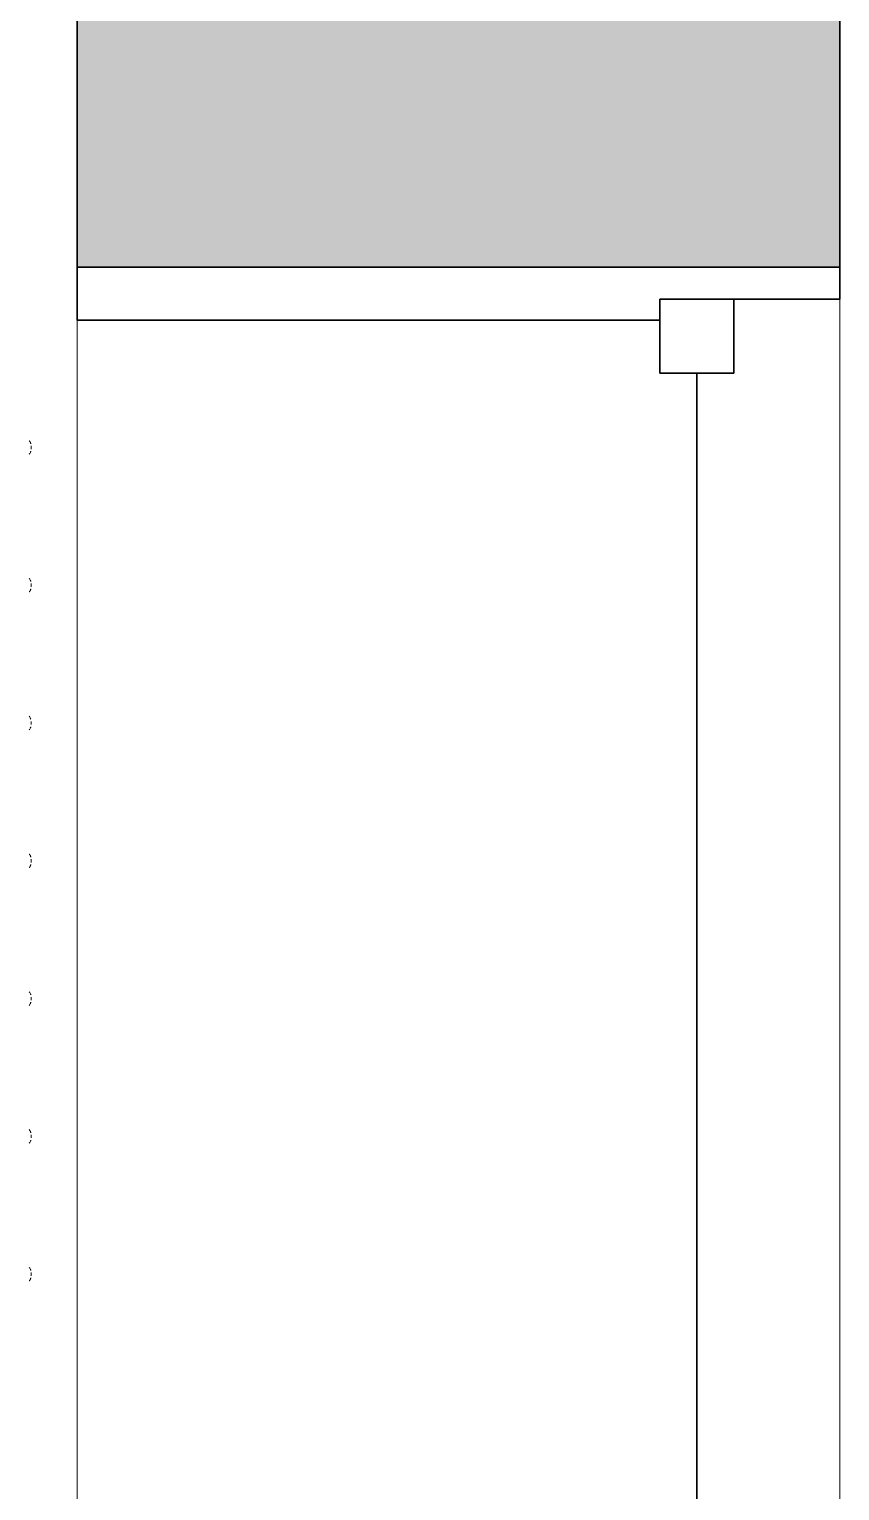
# Model space of a CAD drawing. Header units: inches. Extents: x -1176 to 1507, y -2587 to 978.
# Drawn here: x -773.18 to -754.04, y -415.04 to -380.57 of the extents above; entities that cross this region are included whole.
import ezdxf

# ---------------------------------------------------------------- set-up
doc = ezdxf.new("R2010")
doc.units = ezdxf.units.IN
doc.header["$MEASUREMENT"] = 0
for name, color, linetype, lineweight in [('A-GENM', 13, 'Continuous', 18), ('A-GLAZ', 151, 'Continuous', 18), ('A-WALL', 113, 'Continuous', 18), ('A-WALL-PATT', 111, 'Continuous', 18)]:
    doc.layers.add(name, color=color, linetype=linetype, lineweight=lineweight)

# ---------------------------------------------------------------- blocks, each defined once
blk = doc.blocks.new('Double Hung - balcony windows 3_ 6_-6827319-2nd Floor Construction')
at = {"layer": 'A-GLAZ', "color": 8, "lineweight": 30}
for p, q in [((-21, 9), (-20.25, 9)), ((-20.25, 4.75), (-20.25, 9)), ((-20.25, 6.5), (-20.25, 4.75)), ((-20.25, 6.5), (-18.5, 6.5)), ((-18.5, 6.5), (-18.5, 4.75)), ((-18.5, 5.625), (18.5, 5.625)), ((-20.25, 4.75), (-18.5, 4.75)), ((-20.25, 4.75), (-19.75, 4.75)), ((-19.75, -9), (-19.75, 4.75)), ((-19.75, -9), (-21, -9))]:
    blk.add_line(p, q, dxfattribs=at)
blk = doc.blocks.new('Cast_Iron_Radiator_8182 - Cast_Iron_Radiator_8182-V55-2nd Floor Construction')
at = {"layer": 'A-GENM', "lineweight": 9}
for p, q in [((-5.75, 4.933), (-5.787, 4.933)), ((-5.713, 4.933), (-5.75, 4.933)), ((-2.5, 4.933), (-2.537, 4.933)), ((-2.463, 4.933), (-2.5, 4.933)), ((0.75, 4.933), (0.713, 4.933)), ((0.787, 4.933), (0.75, 4.933)), ((4, 4.933), (3.963, 4.933)), ((4.037, 4.933), (4, 4.933)), ((7.25, 4.933), (7.213, 4.933)), ((7.287, 4.933), (7.25, 4.933)), ((10.5, 4.933), (10.463, 4.933)), ((10.537, 4.933), (10.5, 4.933)), ((13.75, 4.933), (13.713, 4.933)), ((13.787, 4.933), (13.75, 4.933))]:
    blk.add_line(p, q, dxfattribs=at)
at = {"layer": 'A-GENM', "lineweight": 9, "flags": 128}
for points in [[(-5.909, 4.887), (-5.903, 4.892), (-5.897, 4.896), (-5.891, 4.901), (-5.885, 4.905)], [(-5.872, 4.912), (-5.865, 4.915), (-5.858, 4.918), (-5.851, 4.921), (-5.844, 4.924), (-5.837, 4.926)], [(-5.662, 4.925), (-5.655, 4.923), (-5.648, 4.921), (-5.641, 4.918), (-5.634, 4.915), (-5.627, 4.912)], [(-5.614, 4.904), (-5.608, 4.9), (-5.602, 4.896), (-5.596, 4.891), (-5.591, 4.887)], [(-2.659, 4.887), (-2.653, 4.892), (-2.647, 4.896), (-2.641, 4.901), (-2.635, 4.905)], [(-2.622, 4.912), (-2.615, 4.915), (-2.608, 4.918), (-2.601, 4.921), (-2.594, 4.924), (-2.587, 4.926)], [(-2.412, 4.925), (-2.405, 4.923), (-2.398, 4.921), (-2.391, 4.918), (-2.384, 4.915), (-2.377, 4.912)], [(-2.364, 4.904), (-2.358, 4.9), (-2.352, 4.896), (-2.346, 4.891), (-2.341, 4.887)], [(0.591, 4.887), (0.597, 4.892), (0.603, 4.896), (0.609, 4.901), (0.615, 4.905)], [(0.628, 4.912), (0.635, 4.915), (0.642, 4.918), (0.649, 4.921), (0.656, 4.924), (0.663, 4.926)], [(0.838, 4.925), (0.845, 4.923), (0.852, 4.921), (0.859, 4.918), (0.866, 4.915), (0.873, 4.912)], [(0.886, 4.904), (0.892, 4.9), (0.898, 4.896), (0.904, 4.891), (0.909, 4.887)], [(3.841, 4.887), (3.847, 4.892), (3.853, 4.896), (3.859, 4.901), (3.865, 4.905)], [(3.878, 4.912), (3.885, 4.915), (3.892, 4.918), (3.899, 4.921), (3.906, 4.924), (3.913, 4.926)], [(4.088, 4.925), (4.095, 4.923), (4.102, 4.921), (4.109, 4.918), (4.116, 4.915), (4.123, 4.912)], [(4.136, 4.904), (4.142, 4.9), (4.148, 4.896), (4.154, 4.891), (4.159, 4.887)], [(7.091, 4.887), (7.097, 4.892), (7.103, 4.896), (7.109, 4.901), (7.115, 4.905)], [(7.128, 4.912), (7.135, 4.915), (7.142, 4.918), (7.149, 4.921), (7.156, 4.924), (7.163, 4.926)], [(7.338, 4.925), (7.345, 4.923), (7.352, 4.921), (7.359, 4.918), (7.366, 4.915), (7.373, 4.912)], [(7.386, 4.904), (7.392, 4.9), (7.398, 4.896), (7.404, 4.891), (7.409, 4.887)], [(10.341, 4.887), (10.347, 4.892), (10.353, 4.896), (10.359, 4.901), (10.365, 4.905)], [(10.378, 4.912), (10.385, 4.915), (10.392, 4.918), (10.399, 4.921), (10.406, 4.924), (10.413, 4.926)], [(10.588, 4.925), (10.595, 4.923), (10.602, 4.921), (10.609, 4.918), (10.616, 4.915), (10.623, 4.912)], [(10.636, 4.904), (10.642, 4.9), (10.648, 4.896), (10.654, 4.891), (10.659, 4.887)], [(13.591, 4.887), (13.597, 4.892), (13.603, 4.896), (13.609, 4.901), (13.615, 4.905)], [(13.628, 4.912), (13.635, 4.915), (13.642, 4.918), (13.649, 4.921), (13.656, 4.924), (13.663, 4.926)], [(13.838, 4.925), (13.845, 4.923), (13.852, 4.921), (13.859, 4.918), (13.866, 4.915), (13.873, 4.912)], [(13.886, 4.904), (13.892, 4.9), (13.898, 4.896), (13.904, 4.891), (13.909, 4.887)]]:
    blk.add_lwpolyline(points, dxfattribs=at)

msp = doc.modelspace()

# ---------------------------------------------------------------- hatches: boundary and pattern name
at = {"layer": 'A-WALL-PATT'}
h = msp.add_hatch(color=250, dxfattribs=at)
h.paths.add_polyline_path([(-754.043, -1262.185), (-754.043, -1210.185), (-772.043, -1210.185), (-772.043, -1262.185)], flags=0)
h.paths.add_polyline_path([(-754.043, -1170.185), (-754.043, -1093.301), (-772.043, -1093.301), (-772.043, -1170.185)], flags=0)
h.paths.add_polyline_path([(-754.043, -1053.185), (-754.043, -1004.185), (-772.043, -1004.185), (-772.043, -1053.185)], flags=0)
h.paths.add_polyline_path([(-757.26, -962.185), (-754.043, -962.185), (-754.043, -860.185), (-772.043, -860.185), (-772.043, -962.185)], flags=0)
h.paths.add_polyline_path([(-772.043, -818.185), (-754.043, -818.185), (-754.043, -716.185), (-772.043, -716.185), (-772.043, -796.219)], flags=0)
h.paths.add_polyline_path([(-754.043, -674.185), (-754.043, -572.185), (-772.043, -572.185), (-772.043, -674.185)], flags=0)
h.paths.add_polyline_path([(-772.043, -530.185), (-754.043, -530.185), (-754.043, -428.185), (-772.043, -428.185), (-772.043, -498.557)], flags=0)
h.paths.add_polyline_path([(-754.043, -386.185), (-754.043, -278.185), (-772.043, -278.185), (-772.043, -386.185), (-757.26, -386.185)], flags=0)
h.paths.add_polyline_path([(-772.043, -236.185), (-754.043, -236.185), (-754.043, -122.495), (-772.043, -122.495), (-772.043, -224.703)], flags=0)
h.paths.add_polyline_path([(-754.043, -80.495), (-754.043, 16.255), (-772.043, 16.255), (-772.03, -80.495)], flags=0)

# ---------------------------------------------------------------- linework, layer by layer
at = {"layer": 'A-WALL', "color": 8, "lineweight": 30}
for p, q in [((-754.043, -386.185), (-754.043, -278.185)), ((-772.043, -386.185), (-772.043, -331.607)), ((-754.043, -386.185), (-772.043, -386.185))]:
    msp.add_line(p, q, dxfattribs=at)
at = {"layer": 'A-WALL', "lineweight": 9}
for p, q in [((-772.043, -428.185), (-772.043, -386.185)), ((-754.043, -386.185), (-754.043, -428.185))]:
    msp.add_line(p, q, dxfattribs=at)

# ---------------------------------------------------------------- block references
at = {"layer": 'A-GENM', "lineweight": 9, "rotation": 269.9999999999999}
msp.add_blockref('Cast_Iron_Radiator_8182 - Cast_Iron_Radiator_8182-V55-2nd Floor Construction', (-778.062, -396.185), dxfattribs=at)
at = {"layer": 'A-GLAZ', "rotation": 269.9999999999999}
msp.add_blockref('Double Hung - balcony windows 3_ 6_-6827319-2nd Floor Construction', (-763.043, -407.185), dxfattribs=at)

doc.saveas('drawing.dxf')
